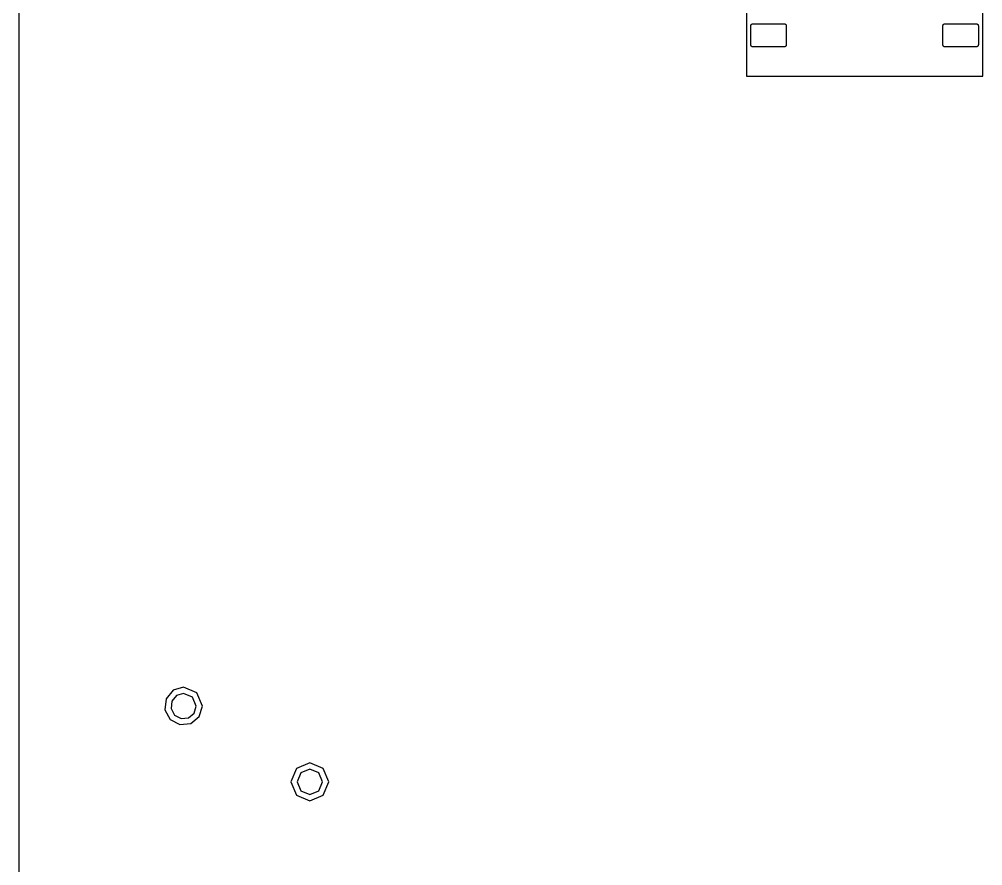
# Model space of a CAD drawing. Extents: x 0 to 143, y 0 to 190.
# Drawn here: x 0.07 to 38.2, y 94.25 to 127.75 of the extents above; entities that cross this region are included whole.
import ezdxf

# ---------------------------------------------------------------- set-up
doc = ezdxf.new("R2010")
doc.units = 0

msp = doc.modelspace()

# ---------------------------------------------------------------- linework, layer by layer
at = {"layer": 'Layer 1', "color": 7}
for points in [[(0.07366, 93.07282), (0.07366, 180.0729)], [(28.84932, 130.00188), (28.84932, 125.501)], [(38.19906, 125.501), (38.19906, 130.00188)], [(28.84932, 125.501), (38.19906, 125.501)], [(6.574993, 101.320901), (6.158315, 101.194503), (5.882083, 100.857913), (5.839403, 100.424582), (6.044662, 100.040569), (6.428675, 99.83531), (6.862006, 99.877989), (7.198596, 100.154222), (7.324994, 100.5709), (7.105324, 101.101231), (6.574993, 101.320901), (6.574993, 101.320901)], [(6.574993, 101.070899), (6.297209, 100.986634), (6.113054, 100.762241), (6.084602, 100.473355), (6.221441, 100.217347), (6.477448, 100.080508), (6.766335, 100.108961), (6.990727, 100.293115), (7.074992, 100.5709), (6.928546, 100.924453), (6.574993, 101.070899), (6.574993, 101.070899)], [(11.575009, 98.320907), (11.044678, 98.101237), (10.825008, 97.570906), (11.044678, 97.040575), (11.575009, 96.820905), (12.105339, 97.040575), (12.32501, 97.570906), (12.105339, 98.101237), (11.575009, 98.320907), (11.575009, 98.320907)], [(11.575009, 98.070905), (11.221456, 97.924459), (11.07501, 97.570906), (11.221456, 97.217353), (11.575009, 97.070907), (11.928561, 97.217353), (12.075008, 97.570906), (11.928561, 97.924459), (11.575009, 98.070905), (11.575009, 98.070905)]]:
    msp.add_lwpolyline(points, dxfattribs=at)
at = {"layer": 'Layer 1', "color": 16}
for points in [[(30.357318, 127.570592), (30.364684, 127.569576), (30.371796, 127.567798), (30.378654, 127.565258), (30.385258, 127.56221), (30.391608, 127.5584), (30.397704, 127.554082), (30.403038, 127.549002), (30.407864, 127.543668), (30.412436, 127.537572), (30.416246, 127.531476), (30.419294, 127.524618), (30.421834, 127.51776), (30.423612, 127.510648), (30.424628, 127.503282), (30.424882, 127.495916), (30.424882, 126.735948), (30.424628, 126.728582), (30.423612, 126.72147), (30.421834, 126.714104), (30.419294, 126.707246), (30.416246, 126.700642), (30.412436, 126.694292), (30.407864, 126.68845), (30.403038, 126.682862), (30.397704, 126.678036), (30.391608, 126.673718), (30.385258, 126.669908), (30.378654, 126.666606), (30.371796, 126.66432), (30.364684, 126.662542), (30.357318, 126.661272), (30.349952, 126.661018), (29.100018, 126.661018), (29.092652, 126.661272), (29.085286, 126.662542), (29.078174, 126.66432), (29.071316, 126.666606), (29.064712, 126.669908), (29.058362, 126.673718), (29.05252, 126.678036), (29.046932, 126.682862), (29.042106, 126.68845), (29.037534, 126.694292), (29.033978, 126.700642), (29.030676, 126.707246), (29.028136, 126.714104), (29.026358, 126.72147), (29.025342, 126.728582), (29.025088, 126.735948), (29.025088, 127.495916), (29.025342, 127.503282), (29.026358, 127.510648), (29.028136, 127.51776), (29.030676, 127.524618), (29.033978, 127.531476), (29.037534, 127.537572), (29.042106, 127.543668), (29.046932, 127.549002), (29.05252, 127.554082), (29.058362, 127.5584), (29.064712, 127.56221), (29.071316, 127.565258), (29.078174, 127.567798), (29.085286, 127.569576), (29.092652, 127.570592), (29.100018, 127.5711), (30.349952, 127.5711), (30.357318, 127.570592)], [(37.957252, 127.570592), (37.964618, 127.569576), (37.97173, 127.567798), (37.978588, 127.565258), (37.985446, 127.56221), (37.991796, 127.5584), (37.997638, 127.554082), (38.002972, 127.549002), (38.008052, 127.543668), (38.01237, 127.537572), (38.01618, 127.531476), (38.019228, 127.524618), (38.021768, 127.51776), (38.023546, 127.510648), (38.024562, 127.503282), (38.02507, 127.495916), (38.02507, 126.735948), (38.024562, 126.728582), (38.023546, 126.72147), (38.021768, 126.714104), (38.019228, 126.707246), (38.01618, 126.700642), (38.01237, 126.694292), (38.008052, 126.68845), (38.002972, 126.682862), (37.997638, 126.678036), (37.991796, 126.673718), (37.985446, 126.669908), (37.978588, 126.666606), (37.97173, 126.66432), (37.964618, 126.662542), (37.957252, 126.661272), (37.949886, 126.661018), (36.699952, 126.661018), (36.692586, 126.661272), (36.685474, 126.662542), (36.678108, 126.66432), (36.67125, 126.666606), (36.664646, 126.669908), (36.658296, 126.673718), (36.652454, 126.678036), (36.646866, 126.682862), (36.64204, 126.68845), (36.637722, 126.694292), (36.633912, 126.700642), (36.63061, 126.707246), (36.628324, 126.714104), (36.626546, 126.72147), (36.625276, 126.728582), (36.625022, 126.735948), (36.625022, 127.495916), (36.625276, 127.503282), (36.626546, 127.510648), (36.628324, 127.51776), (36.63061, 127.524618), (36.633912, 127.531476), (36.637722, 127.537572), (36.64204, 127.543668), (36.646866, 127.549002), (36.652454, 127.554082), (36.658296, 127.5584), (36.664646, 127.56221), (36.67125, 127.565258), (36.678108, 127.567798), (36.685474, 127.569576), (36.692586, 127.570592), (36.699952, 127.5711), (37.949886, 127.5711), (37.957252, 127.570592)]]:
    msp.add_lwpolyline(points, close=True, dxfattribs=at)

doc.saveas('drawing.dxf')
